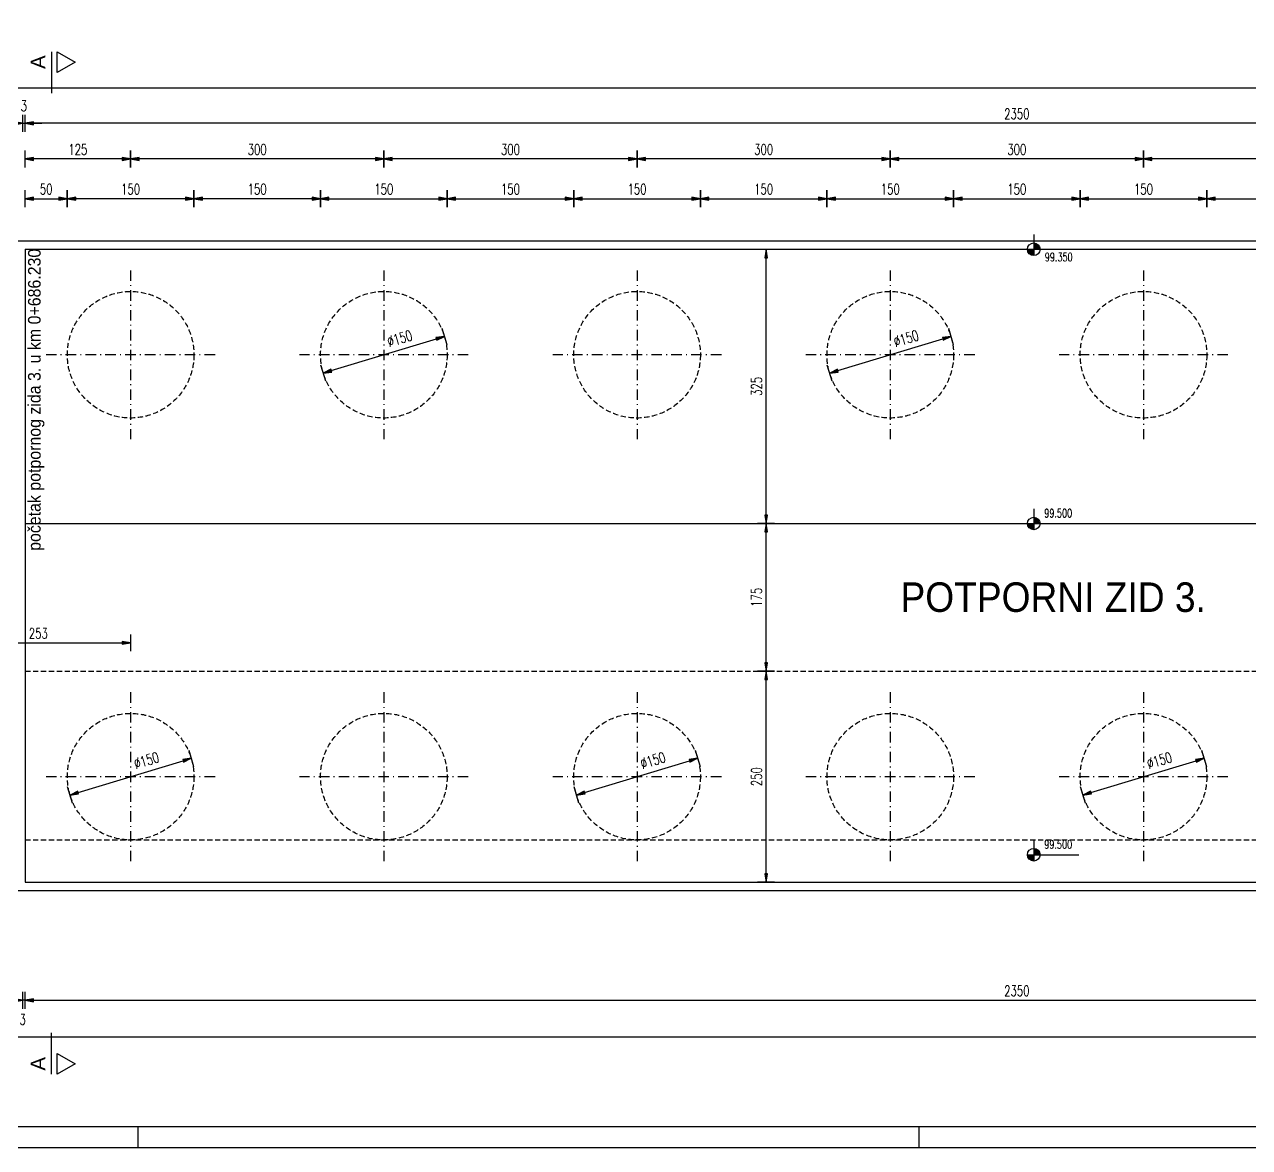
# Model space of a CAD drawing. Extents: x 5880 to 13065, y 60271 to 65757.
# Drawn here: x 9230 to 10682, y 60271 to 61602 of the extents above; entities that cross this region are included whole.
import ezdxf
from ezdxf.enums import TextEntityAlignment as Align

# ---------------------------------------------------------------- set-up
doc = ezdxf.new("R2010")
doc.units = 0
doc.header["$LTSCALE"] = 50
doc.header["$PDMODE"] = 34
doc.header["$PDSIZE"] = 5
for name, pattern in [('CENTER', [0.47, 0.25, -0.1, 0.02, -0.1]), ('HIDDEN', [9.525, 6.35, -3.175]), ('HIDDEN2', [0.1875, 0.125, -0.0625])]:
    doc.linetypes.add(name, pattern=pattern)
doc.layers.get('DEFPOINTS').update_dxf_attribs({"linetype": 'CONTINUOUS'})
for name, color, linetype in [('BETON', 7, 'CONTINUOUS'), ('BETON TANKO', 40, 'CONTINUOUS'), ('FILE', 8, 'CONTINUOUS'), ('KOTE', 4, 'CONTINUOUS'), ('NEVIDLJIVO', 9, 'HIDDEN2'), ('OSI', 2, 'CENTER'), ('POM', 9, 'CONTINUOUS'), ('TANKO', 8, 'CONTINUOUS'), ('TEKST', 7, 'CONTINUOUS')]:
    doc.layers.add(name, color=color, linetype=linetype)
doc.styles.add('KOTE', font='romans.shx', dxfattribs={"width": 0.7})
doc.styles.add('NASLOV', font='ARIAL.TTF')
doc.styles.get("Standard").update_dxf_attribs({"font": 'romans.shx', "width": 0.9})
doc.dimstyles.new('M50', dxfattribs={"dimscale": 100, "dimtxt": 0.125, "dimasz": 0.1, "dimexe": 0.4, "dimexo": 2, "dimgap": 0.05, "dimtad": 1, "dimdec": 1, "dimrnd": 0.01, "dimdsep": 46, "dimtxsty": 'KOTE', "dimblk1": 'S', "dimblk2": 'S', "dimsah": 1, "dimcen": 0.4, "dimdle": 0.4, "dimse1": 1, "dimse2": 1, "dimclrd": 8, "dimclre": 251, "dimclrt": 4, "dimadec": 0, "dimazin": 0, "dimtfac": 1, "dimtdec": 1, "dimtmove": 2, "dimatfit": 3, "dimldrblk": 'S', "dimfxl": 0, "dimtvp": 1, "dimtolj": 1, "dimtzin": 4, "dimarcsym": 0})

# ---------------------------------------------------------------- blocks, each defined once
blk = doc.blocks.new('S')
at = {"layer": 'KOTE', "color": 9}
blk.add_line((0, 1), (0, -1), dxfattribs=at)
blk.add_lwpolyline([(-1, 0.17), (-1, -0.17), (0, 0)], close=True, dxfattribs=at)
at = {"layer": 'KOTE', "color": 9, "linetype": 'ByBlock'}
blk.add_solid([(-1, 0.17), (-1, -0.17), (0, 0)], dxfattribs=at)
blk = doc.blocks.new('*D397')
at = {"layer": 'DEFPOINTS', "color": 0}
for p in [(9281.2, 61395.7), (9231.2, 61335.7), (9281.2, 61210.7)]:
    blk.add_point(p, dxfattribs=at)
at = {"layer": 'TANKO', "color": 8, "lineweight": -2}
blk.add_line((9241.2, 61395.7), (9271.2, 61395.7), dxfattribs=at)
at = {"layer": 'TANKO', "color": 8, "lineweight": -2, "xscale": 10, "yscale": 10, "zscale": 10, "rotation": 180}
blk.add_blockref('S', (9231.2, 61395.7), dxfattribs=at)
at = {"layer": 'TANKO', "color": 8, "lineweight": -2, "xscale": 10, "yscale": 10, "zscale": 10}
blk.add_blockref('S', (9281.2, 61395.7), dxfattribs=at)
at = {"layer": 'TANKO', "color": 4, "insert": (9256.2, 61406.9), "char_height": 12.5, "attachment_point": 5, "style": 'KOTE'}
blk.add_mtext('\\A1;50', dxfattribs=at)
blk = doc.blocks.new('*D398')
at = {"layer": 'DEFPOINTS', "color": 0}
for p in [(9731.2, 61395.7), (9581.2, 61210.7), (9731.2, 61210.7)]:
    blk.add_point(p, dxfattribs=at)
at = {"layer": 'TANKO', "color": 8, "lineweight": -2}
blk.add_line((9591.2, 61395.7), (9721.2, 61395.7), dxfattribs=at)
at = {"layer": 'TANKO', "color": 8, "lineweight": -2, "xscale": 10, "yscale": 10, "zscale": 10, "rotation": 180}
blk.add_blockref('S', (9581.2, 61395.7), dxfattribs=at)
at = {"layer": 'TANKO', "color": 8, "lineweight": -2, "xscale": 10, "yscale": 10, "zscale": 10}
blk.add_blockref('S', (9731.2, 61395.7), dxfattribs=at)
at = {"layer": 'TANKO', "color": 4, "insert": (9656.2, 61406.9), "char_height": 12.5, "attachment_point": 5, "style": 'KOTE'}
blk.add_mtext('\\A1;150', dxfattribs=at)
blk = doc.blocks.new('*D399')
at = {"layer": 'DEFPOINTS', "color": 0}
for p in [(9881.2, 61395.7), (9731.2, 61210.7), (9881.2, 61210.7)]:
    blk.add_point(p, dxfattribs=at)
at = {"layer": 'TANKO', "color": 8, "lineweight": -2}
blk.add_line((9741.2, 61395.7), (9871.2, 61395.7), dxfattribs=at)
at = {"layer": 'TANKO', "color": 8, "lineweight": -2, "xscale": 10, "yscale": 10, "zscale": 10, "rotation": 180}
blk.add_blockref('S', (9731.2, 61395.7), dxfattribs=at)
at = {"layer": 'TANKO', "color": 8, "lineweight": -2, "xscale": 10, "yscale": 10, "zscale": 10}
blk.add_blockref('S', (9881.2, 61395.7), dxfattribs=at)
at = {"layer": 'TANKO', "color": 4, "insert": (9806.2, 61406.9), "char_height": 12.5, "attachment_point": 5, "style": 'KOTE'}
blk.add_mtext('\\A1;150', dxfattribs=at)
blk = doc.blocks.new('*D400')
at = {"layer": 'DEFPOINTS', "color": 0}
for p in [(10031.2, 61395.7), (9881.2, 61210.7), (10031.2, 61210.7)]:
    blk.add_point(p, dxfattribs=at)
at = {"layer": 'TANKO', "color": 8, "lineweight": -2}
blk.add_line((9891.2, 61395.7), (10021.2, 61395.7), dxfattribs=at)
at = {"layer": 'TANKO', "color": 8, "lineweight": -2, "xscale": 10, "yscale": 10, "zscale": 10, "rotation": 180}
blk.add_blockref('S', (9881.2, 61395.7), dxfattribs=at)
at = {"layer": 'TANKO', "color": 8, "lineweight": -2, "xscale": 10, "yscale": 10, "zscale": 10}
blk.add_blockref('S', (10031.2, 61395.7), dxfattribs=at)
at = {"layer": 'TANKO', "color": 4, "insert": (9956.2, 61406.9), "char_height": 12.5, "attachment_point": 5, "style": 'KOTE'}
blk.add_mtext('\\A1;150', dxfattribs=at)
blk = doc.blocks.new('*D401')
at = {"layer": 'DEFPOINTS', "color": 0}
for p in [(10181.2, 61395.7), (10031.2, 61210.7), (10181.2, 61210.7)]:
    blk.add_point(p, dxfattribs=at)
at = {"layer": 'TANKO', "color": 8, "lineweight": -2}
blk.add_line((10041.2, 61395.7), (10171.2, 61395.7), dxfattribs=at)
at = {"layer": 'TANKO', "color": 8, "lineweight": -2, "xscale": 10, "yscale": 10, "zscale": 10, "rotation": 180}
blk.add_blockref('S', (10031.2, 61395.7), dxfattribs=at)
at = {"layer": 'TANKO', "color": 8, "lineweight": -2, "xscale": 10, "yscale": 10, "zscale": 10}
blk.add_blockref('S', (10181.2, 61395.7), dxfattribs=at)
at = {"layer": 'TANKO', "color": 4, "insert": (10106.2, 61406.9), "char_height": 12.5, "attachment_point": 5, "style": 'KOTE'}
blk.add_mtext('\\A1;150', dxfattribs=at)
blk = doc.blocks.new('*D402')
at = {"layer": 'DEFPOINTS', "color": 0}
for p in [(10331.2, 61395.7), (10181.2, 61210.7), (10331.2, 61210.7)]:
    blk.add_point(p, dxfattribs=at)
at = {"layer": 'TANKO', "color": 8, "lineweight": -2}
blk.add_line((10191.2, 61395.7), (10321.2, 61395.7), dxfattribs=at)
at = {"layer": 'TANKO', "color": 8, "lineweight": -2, "xscale": 10, "yscale": 10, "zscale": 10, "rotation": 180}
blk.add_blockref('S', (10181.2, 61395.7), dxfattribs=at)
at = {"layer": 'TANKO', "color": 8, "lineweight": -2, "xscale": 10, "yscale": 10, "zscale": 10}
blk.add_blockref('S', (10331.2, 61395.7), dxfattribs=at)
at = {"layer": 'TANKO', "color": 4, "insert": (10256.2, 61406.9), "char_height": 12.5, "attachment_point": 5, "style": 'KOTE'}
blk.add_mtext('\\A1;150', dxfattribs=at)
blk = doc.blocks.new('*D403')
at = {"layer": 'DEFPOINTS', "color": 0}
for p in [(10481.2, 61395.7), (10331.2, 61210.7), (10481.2, 61210.7)]:
    blk.add_point(p, dxfattribs=at)
at = {"layer": 'TANKO', "color": 8, "lineweight": -2}
blk.add_line((10341.2, 61395.7), (10471.2, 61395.7), dxfattribs=at)
at = {"layer": 'TANKO', "color": 8, "lineweight": -2, "xscale": 10, "yscale": 10, "zscale": 10, "rotation": 180}
blk.add_blockref('S', (10331.2, 61395.7), dxfattribs=at)
at = {"layer": 'TANKO', "color": 8, "lineweight": -2, "xscale": 10, "yscale": 10, "zscale": 10}
blk.add_blockref('S', (10481.2, 61395.7), dxfattribs=at)
at = {"layer": 'TANKO', "color": 4, "insert": (10406.2, 61406.9), "char_height": 12.5, "attachment_point": 5, "style": 'KOTE'}
blk.add_mtext('\\A1;150', dxfattribs=at)
blk = doc.blocks.new('*D404')
at = {"layer": 'DEFPOINTS', "color": 0}
for p in [(10631.2, 61395.7), (10481.2, 61210.7), (10631.2, 61210.7)]:
    blk.add_point(p, dxfattribs=at)
at = {"layer": 'TANKO', "color": 8, "lineweight": -2}
blk.add_line((10491.2, 61395.7), (10621.2, 61395.7), dxfattribs=at)
at = {"layer": 'TANKO', "color": 8, "lineweight": -2, "xscale": 10, "yscale": 10, "zscale": 10, "rotation": 180}
blk.add_blockref('S', (10481.2, 61395.7), dxfattribs=at)
at = {"layer": 'TANKO', "color": 8, "lineweight": -2, "xscale": 10, "yscale": 10, "zscale": 10}
blk.add_blockref('S', (10631.2, 61395.7), dxfattribs=at)
at = {"layer": 'TANKO', "color": 4, "insert": (10556.2, 61406.9), "char_height": 12.5, "attachment_point": 5, "style": 'KOTE'}
blk.add_mtext('\\A1;150', dxfattribs=at)
blk = doc.blocks.new('*D405')
at = {"layer": 'DEFPOINTS', "color": 0}
for p in [(10781.2, 61395.7), (10631.2, 61210.7), (10781.2, 61210.7)]:
    blk.add_point(p, dxfattribs=at)
at = {"layer": 'TANKO', "color": 8, "lineweight": -2}
blk.add_line((10641.2, 61395.7), (10771.2, 61395.7), dxfattribs=at)
at = {"layer": 'TANKO', "color": 8, "lineweight": -2, "xscale": 10, "yscale": 10, "zscale": 10, "rotation": 180}
blk.add_blockref('S', (10631.2, 61395.7), dxfattribs=at)
at = {"layer": 'TANKO', "color": 8, "lineweight": -2, "xscale": 10, "yscale": 10, "zscale": 10}
blk.add_blockref('S', (10781.2, 61395.7), dxfattribs=at)
at = {"layer": 'TANKO', "color": 4, "insert": (10706.2, 61406.9), "char_height": 12.5, "attachment_point": 5, "style": 'KOTE'}
blk.add_mtext('\\A1;150', dxfattribs=at)
blk = doc.blocks.new('*D415')
at = {"layer": 'DEFPOINTS', "color": 0}
for p in [(10556.2, 61442.8), (10556.2, 61310.7), (10856.2, 61310.7)]:
    blk.add_point(p, dxfattribs=at)
at = {"layer": 'TANKO', "color": 8, "lineweight": -2}
blk.add_line((10846.2, 61442.8), (10566.2, 61442.8), dxfattribs=at)
at = {"layer": 'TANKO', "color": 8, "lineweight": -2, "xscale": 10, "yscale": 10, "zscale": 10, "rotation": 180}
blk.add_blockref('S', (10556.2, 61442.8), dxfattribs=at)
at = {"layer": 'TANKO', "color": 8, "lineweight": -2, "xscale": 10, "yscale": 10, "zscale": 10}
blk.add_blockref('S', (10856.2, 61442.8), dxfattribs=at)
at = {"layer": 'TANKO', "color": 4, "insert": (10706.2, 61454), "char_height": 12.5, "attachment_point": 5, "style": 'KOTE'}
blk.add_mtext('\\A1;300', dxfattribs=at)
blk = doc.blocks.new('*D416')
at = {"layer": 'DEFPOINTS', "color": 0}
for p in [(10256.2, 61442.8), (10256.2, 61310.7), (10556.2, 61310.7)]:
    blk.add_point(p, dxfattribs=at)
at = {"layer": 'TANKO', "color": 8, "lineweight": -2}
blk.add_line((10546.2, 61442.8), (10266.2, 61442.8), dxfattribs=at)
at = {"layer": 'TANKO', "color": 8, "lineweight": -2, "xscale": 10, "yscale": 10, "zscale": 10, "rotation": 180}
blk.add_blockref('S', (10256.2, 61442.8), dxfattribs=at)
at = {"layer": 'TANKO', "color": 8, "lineweight": -2, "xscale": 10, "yscale": 10, "zscale": 10}
blk.add_blockref('S', (10556.2, 61442.8), dxfattribs=at)
at = {"layer": 'TANKO', "color": 4, "insert": (10406.2, 61454), "char_height": 12.5, "attachment_point": 5, "style": 'KOTE'}
blk.add_mtext('\\A1;300', dxfattribs=at)
blk = doc.blocks.new('*D417')
at = {"layer": 'DEFPOINTS', "color": 0}
for p in [(9956.2, 61442.8), (9956.2, 61310.7), (10256.2, 61310.7)]:
    blk.add_point(p, dxfattribs=at)
at = {"layer": 'TANKO', "color": 8, "lineweight": -2}
blk.add_line((10246.2, 61442.8), (9966.2, 61442.8), dxfattribs=at)
at = {"layer": 'TANKO', "color": 8, "lineweight": -2, "xscale": 10, "yscale": 10, "zscale": 10, "rotation": 180}
blk.add_blockref('S', (9956.2, 61442.8), dxfattribs=at)
at = {"layer": 'TANKO', "color": 8, "lineweight": -2, "xscale": 10, "yscale": 10, "zscale": 10}
blk.add_blockref('S', (10256.2, 61442.8), dxfattribs=at)
at = {"layer": 'TANKO', "color": 4, "insert": (10106.2, 61454), "char_height": 12.5, "attachment_point": 5, "style": 'KOTE'}
blk.add_mtext('\\A1;300', dxfattribs=at)
blk = doc.blocks.new('*D418')
at = {"layer": 'DEFPOINTS', "color": 0}
for p in [(9656.2, 61442.8), (9656.2, 61310.7), (9956.2, 61310.7)]:
    blk.add_point(p, dxfattribs=at)
at = {"layer": 'TANKO', "color": 8, "lineweight": -2}
blk.add_line((9946.2, 61442.8), (9666.2, 61442.8), dxfattribs=at)
at = {"layer": 'TANKO', "color": 8, "lineweight": -2, "xscale": 10, "yscale": 10, "zscale": 10, "rotation": 180}
blk.add_blockref('S', (9656.2, 61442.8), dxfattribs=at)
at = {"layer": 'TANKO', "color": 8, "lineweight": -2, "xscale": 10, "yscale": 10, "zscale": 10}
blk.add_blockref('S', (9956.2, 61442.8), dxfattribs=at)
at = {"layer": 'TANKO', "color": 4, "insert": (9806.2, 61454), "char_height": 12.5, "attachment_point": 5, "style": 'KOTE'}
blk.add_mtext('\\A1;300', dxfattribs=at)
blk = doc.blocks.new('*D419')
at = {"layer": 'DEFPOINTS', "color": 0}
for p in [(9231.2, 61442.8), (9231.2, 61335.7), (9356.2, 61310.7)]:
    blk.add_point(p, dxfattribs=at)
at = {"layer": 'TANKO', "color": 8, "lineweight": -2}
blk.add_line((9346.2, 61442.8), (9241.2, 61442.8), dxfattribs=at)
at = {"layer": 'TANKO', "color": 8, "lineweight": -2, "xscale": 10, "yscale": 10, "zscale": 10, "rotation": 180}
blk.add_blockref('S', (9231.2, 61442.8), dxfattribs=at)
at = {"layer": 'TANKO', "color": 8, "lineweight": -2, "xscale": 10, "yscale": 10, "zscale": 10}
blk.add_blockref('S', (9356.2, 61442.8), dxfattribs=at)
at = {"layer": 'TANKO', "color": 4, "insert": (9293.7, 61454), "char_height": 12.5, "attachment_point": 5, "style": 'KOTE'}
blk.add_mtext('\\A1;125', dxfattribs=at)
blk = doc.blocks.new('*D429')
at = {"layer": 'DEFPOINTS', "color": 0}
for p in [(9231.2, 61485), (9231.2, 61485), (11581.2, 61345.7)]:
    blk.add_point(p, dxfattribs=at)
at = {"layer": 'TANKO', "color": 8, "lineweight": -2}
blk.add_line((11571.2, 61485), (9241.2, 61485), dxfattribs=at)
at = {"layer": 'TANKO', "color": 8, "lineweight": -2, "xscale": 10, "yscale": 10, "zscale": 10, "rotation": 180}
blk.add_blockref('S', (9231.2, 61485), dxfattribs=at)
at = {"layer": 'TANKO', "color": 8, "lineweight": -2, "xscale": 10, "yscale": 10, "zscale": 10}
blk.add_blockref('S', (11581.2, 61485), dxfattribs=at)
at = {"layer": 'TANKO', "color": 4, "insert": (10406.2, 61496.2), "char_height": 12.5, "attachment_point": 5, "style": 'KOTE'}
blk.add_mtext('\\A1;2350', dxfattribs=at)
blk = doc.blocks.new('*D433')
at = {"layer": 'DEFPOINTS', "color": 0}
for p in [(11581.2, 61527.1), (6325.2, 61335.7), (11581.2, 61345.7)]:
    blk.add_point(p, dxfattribs=at)
at = {"layer": 'TANKO', "color": 8, "lineweight": -2}
blk.add_line((6335.2, 61527.1), (11571.2, 61527.1), dxfattribs=at)
at = {"layer": 'TANKO', "color": 8, "lineweight": -2, "xscale": 10, "yscale": 10, "zscale": 10, "rotation": 180}
blk.add_blockref('S', (6325.2, 61527.1), dxfattribs=at)
at = {"layer": 'TANKO', "color": 8, "lineweight": -2, "xscale": 10, "yscale": 10, "zscale": 10}
blk.add_blockref('S', (11581.2, 61527.1), dxfattribs=at)
at = {"layer": 'TANKO', "color": 4, "insert": (8953.2, 61538.4), "char_height": 12.5, "attachment_point": 5, "style": 'KOTE'}
blk.add_mtext('\\A1;{\\fRomanS|b0|i0|c238|p2;Luk=}5256', dxfattribs=at)
blk = doc.blocks.new('*D455')
at = {"layer": 'BETON TANKO', "color": 8, "lineweight": -2}
blk.add_line((11571.2, 60402.1), (6335.2, 60402.1), dxfattribs=at)
at = {"layer": 'DEFPOINTS', "color": 0}
for p in [(6325.2, 60585.7), (11581.2, 60575.7), (6325.2, 60402.1)]:
    blk.add_point(p, dxfattribs=at)
at = {"layer": 'BETON TANKO', "color": 8, "lineweight": -2, "xscale": 10, "yscale": 10, "zscale": 10, "rotation": 180}
blk.add_blockref('S', (6325.2, 60402.1), dxfattribs=at)
at = {"layer": 'BETON TANKO', "color": 8, "lineweight": -2, "xscale": 10, "yscale": 10, "zscale": 10}
blk.add_blockref('S', (11581.2, 60402.1), dxfattribs=at)
at = {"layer": 'BETON TANKO', "color": 4, "insert": (8953.2, 60413.4), "char_height": 12.5, "attachment_point": 5, "style": 'KOTE'}
blk.add_mtext('\\A1;L{\\fRomanS|b0|i0|c238|p2;uk=}5256', dxfattribs=at)
blk = doc.blocks.new('*D456')
at = {"layer": 'DEFPOINTS', "color": 0}
for p in [(9228.2, 60585.7), (9231.2, 60585.7), (9228.2, 60445.8)]:
    blk.add_point(p, dxfattribs=at)
at = {"layer": 'TANKO', "color": 8, "lineweight": -2}
for p, q in [((9218.2, 60445.8), (9208.2, 60445.8)), ((9231.2, 60445.8), (9228.2, 60445.8)), ((9241.2, 60445.8), (9251.2, 60445.8))]:
    blk.add_line(p, q, dxfattribs=at)
at = {"layer": 'TANKO', "color": 8, "lineweight": -2, "xscale": 10, "yscale": 10, "zscale": 10}
blk.add_blockref('S', (9228.2, 60445.8), dxfattribs=at)
at = {"layer": 'TANKO', "color": 8, "lineweight": -2, "xscale": 10, "yscale": 10, "zscale": 10, "rotation": 180}
blk.add_blockref('S', (9231.2, 60445.8), dxfattribs=at)
at = {"layer": 'TANKO', "color": 4, "insert": (9228.4, 60423), "char_height": 12.5, "attachment_point": 5, "style": 'KOTE'}
blk.add_mtext('\\A1;3', dxfattribs=at)
blk = doc.blocks.new('A$C113171CC')
at = {"layer": 'POM'}
for p, q in [((-161.3, 56.6), (-161.3, 31.6)), ((-168.8, 39.1), (-107.9, 39.1))]:
    blk.add_line(p, q, dxfattribs=at)
at = {"layer": 'POM', "const_width": 7.5}
for points in [[(-157.6, 39.1, 0.414214), (-161.3, 42.8, 1)], [(-165.1, 39.1, 0.414214), (-161.3, 35.3, 0.414214)]]:
    blk.add_lwpolyline(points, format="xyb", dxfattribs=at)
at = {"layer": 'POM'}
blk.add_circle((-161.3, 39.1), 7.5, dxfattribs=at)
blk = doc.blocks.new('*D502')
at = {"layer": 'BETON TANKO', "color": 8, "lineweight": -2}
blk.add_line((9241.2, 60445.8), (11571.2, 60445.8), dxfattribs=at)
at = {"layer": 'DEFPOINTS', "color": 0}
for p in [(9231.2, 60585.7), (11581.2, 60575.7), (11581.2, 60445.8)]:
    blk.add_point(p, dxfattribs=at)
at = {"layer": 'BETON TANKO', "color": 8, "lineweight": -2, "xscale": 10, "yscale": 10, "zscale": 10, "rotation": 180}
blk.add_blockref('S', (9231.2, 60445.8), dxfattribs=at)
at = {"layer": 'BETON TANKO', "color": 8, "lineweight": -2, "xscale": 10, "yscale": 10, "zscale": 10}
blk.add_blockref('S', (11581.2, 60445.8), dxfattribs=at)
at = {"layer": 'BETON TANKO', "color": 4, "insert": (10406.2, 60457), "char_height": 12.5, "attachment_point": 5, "style": 'KOTE'}
blk.add_mtext('\\A1;2350', dxfattribs=at)
blk = doc.blocks.new('*D505')
at = {"layer": 'DEFPOINTS', "color": 0}
for p in [(10628, 60732.5), (10484.5, 60689)]:
    blk.add_point(p, dxfattribs=at)
at = {"layer": 'TANKO', "color": 8, "lineweight": -2}
blk.add_line((10494, 60691.9), (10618.5, 60729.6), dxfattribs=at)
at = {"layer": 'TANKO', "color": 8, "lineweight": -2, "xscale": 10, "yscale": 10, "zscale": 10}
for p, rotation in [((10628, 60732.5), 16.85239667455741), ((10484.5, 60689), 196.8523966745574)]:
    blk.add_blockref('S', p, dxfattribs=dict(at, rotation=rotation))
at = {"layer": 'TANKO', "color": 4, "insert": (10575, 60730), "char_height": 12.5, "attachment_point": 5, "rotation": 16.8524, "style": 'KOTE'}
blk.add_mtext('\\A1;∅150', dxfattribs=at)
blk = doc.blocks.new('*D506')
at = {"layer": 'DEFPOINTS', "color": 0}
for p in [(10328, 61232.5), (10184.5, 61189)]:
    blk.add_point(p, dxfattribs=at)
at = {"layer": 'TANKO', "color": 8, "lineweight": -2}
blk.add_line((10194, 61191.9), (10318.5, 61229.6), dxfattribs=at)
at = {"layer": 'TANKO', "color": 8, "lineweight": -2, "xscale": 10, "yscale": 10, "zscale": 10}
for p, rotation in [((10328, 61232.5), 16.85239667455334), ((10184.5, 61189), 196.8523966745533)]:
    blk.add_blockref('S', p, dxfattribs=dict(at, rotation=rotation))
at = {"layer": 'TANKO', "color": 4, "insert": (10275, 61230), "char_height": 12.5, "attachment_point": 5, "rotation": 16.8524, "style": 'KOTE'}
blk.add_mtext('\\A1;∅150', dxfattribs=at)
blk = doc.blocks.new('*D507')
at = {"layer": 'DEFPOINTS', "color": 0}
for p in [(10028, 60732.5), (9884.5, 60689)]:
    blk.add_point(p, dxfattribs=at)
at = {"layer": 'TANKO', "color": 8, "lineweight": -2}
blk.add_line((9894, 60691.9), (10018.5, 60729.6), dxfattribs=at)
at = {"layer": 'TANKO', "color": 8, "lineweight": -2, "xscale": 10, "yscale": 10, "zscale": 10}
for p, rotation in [((10028, 60732.5), 16.85239667455497), ((9884.5, 60689), 196.852396674555)]:
    blk.add_blockref('S', p, dxfattribs=dict(at, rotation=rotation))
at = {"layer": 'TANKO', "color": 4, "insert": (9975, 60730), "char_height": 12.5, "attachment_point": 5, "rotation": 16.8524, "style": 'KOTE'}
blk.add_mtext('\\A1;∅150', dxfattribs=at)
blk = doc.blocks.new('*D508')
at = {"layer": 'DEFPOINTS', "color": 0}
for p in [(9728, 61232.5), (9584.5, 61189)]:
    blk.add_point(p, dxfattribs=at)
at = {"layer": 'TANKO', "color": 8, "lineweight": -2}
blk.add_line((9594, 61191.9), (9718.5, 61229.6), dxfattribs=at)
at = {"layer": 'TANKO', "color": 8, "lineweight": -2, "xscale": 10, "yscale": 10, "zscale": 10}
for p, rotation in [((9728, 61232.5), 16.85239667455659), ((9584.5, 61189), 196.8523966745566)]:
    blk.add_blockref('S', p, dxfattribs=dict(at, rotation=rotation))
at = {"layer": 'TANKO', "color": 4, "insert": (9675, 61230), "char_height": 12.5, "attachment_point": 5, "rotation": 16.8524, "style": 'KOTE'}
blk.add_mtext('\\A1;∅150', dxfattribs=at)
blk = doc.blocks.new('*D509')
at = {"layer": 'DEFPOINTS', "color": 0}
for p in [(9428, 60732.5), (9284.5, 60689)]:
    blk.add_point(p, dxfattribs=at)
at = {"layer": 'TANKO', "color": 8, "lineweight": -2}
blk.add_line((9294, 60691.9), (9418.5, 60729.6), dxfattribs=at)
at = {"layer": 'TANKO', "color": 8, "lineweight": -2, "xscale": 10, "yscale": 10, "zscale": 10}
for p, rotation in [((9428, 60732.5), 16.85239667455497), ((9284.5, 60689), 196.852396674555)]:
    blk.add_blockref('S', p, dxfattribs=dict(at, rotation=rotation))
at = {"layer": 'TANKO', "color": 4, "insert": (9375, 60730), "char_height": 12.5, "attachment_point": 5, "rotation": 16.8524, "style": 'KOTE'}
blk.add_mtext('\\A1;∅150', dxfattribs=at)
blk = doc.blocks.new('*D510')
at = {"layer": 'DEFPOINTS', "color": 0}
for p in [(9356.2, 61442.8), (9356.2, 61310.7), (9656.2, 61310.7)]:
    blk.add_point(p, dxfattribs=at)
at = {"layer": 'TANKO', "color": 8, "lineweight": -2}
blk.add_line((9646.2, 61442.8), (9366.2, 61442.8), dxfattribs=at)
at = {"layer": 'TANKO', "color": 8, "lineweight": -2, "xscale": 10, "yscale": 10, "zscale": 10, "rotation": 180}
blk.add_blockref('S', (9356.2, 61442.8), dxfattribs=at)
at = {"layer": 'TANKO', "color": 8, "lineweight": -2, "xscale": 10, "yscale": 10, "zscale": 10}
blk.add_blockref('S', (9656.2, 61442.8), dxfattribs=at)
at = {"layer": 'TANKO', "color": 4, "insert": (9506.2, 61454), "char_height": 12.5, "attachment_point": 5, "style": 'KOTE'}
blk.add_mtext('\\A1;300', dxfattribs=at)
blk = doc.blocks.new('*D511')
at = {"layer": 'DEFPOINTS', "color": 0}
for p in [(9431.2, 61395.7), (9431.2, 61210.7), (9581.2, 61210.7)]:
    blk.add_point(p, dxfattribs=at)
at = {"layer": 'TANKO', "color": 8, "lineweight": -2}
blk.add_line((9571.2, 61395.7), (9441.2, 61395.7), dxfattribs=at)
at = {"layer": 'TANKO', "color": 8, "lineweight": -2, "xscale": 10, "yscale": 10, "zscale": 10, "rotation": 180}
blk.add_blockref('S', (9431.2, 61395.7), dxfattribs=at)
at = {"layer": 'TANKO', "color": 8, "lineweight": -2, "xscale": 10, "yscale": 10, "zscale": 10}
blk.add_blockref('S', (9581.2, 61395.7), dxfattribs=at)
at = {"layer": 'TANKO', "color": 4, "insert": (9506.2, 61406.9), "char_height": 12.5, "attachment_point": 5, "style": 'KOTE'}
blk.add_mtext('\\A1;150', dxfattribs=at)
blk = doc.blocks.new('*D512')
at = {"layer": 'DEFPOINTS', "color": 0}
for p in [(9281.2, 61395.7), (9281.2, 61210.7), (9431.2, 61210.7)]:
    blk.add_point(p, dxfattribs=at)
at = {"layer": 'TANKO', "color": 8, "lineweight": -2}
blk.add_line((9421.2, 61395.7), (9291.2, 61395.7), dxfattribs=at)
at = {"layer": 'TANKO', "color": 8, "lineweight": -2, "xscale": 10, "yscale": 10, "zscale": 10, "rotation": 180}
blk.add_blockref('S', (9281.2, 61395.7), dxfattribs=at)
at = {"layer": 'TANKO', "color": 8, "lineweight": -2, "xscale": 10, "yscale": 10, "zscale": 10}
blk.add_blockref('S', (9431.2, 61395.7), dxfattribs=at)
at = {"layer": 'TANKO', "color": 4, "insert": (9356.2, 61406.9), "char_height": 12.5, "attachment_point": 5, "style": 'KOTE'}
blk.add_mtext('\\A1;150', dxfattribs=at)
blk = doc.blocks.new('*D513')
at = {"layer": 'DEFPOINTS', "color": 0}
for p in [(9231.2, 61485), (9228.2, 61335.7), (9231.2, 61335.7)]:
    blk.add_point(p, dxfattribs=at)
at = {"layer": 'TANKO', "color": 8, "lineweight": -2}
for p, q in [((9218.2, 61485), (9208.2, 61485)), ((9228.2, 61485), (9231.2, 61485)), ((9241.2, 61485), (9251.2, 61485))]:
    blk.add_line(p, q, dxfattribs=at)
at = {"layer": 'TANKO', "color": 8, "lineweight": -2, "xscale": 10, "yscale": 10, "zscale": 10}
blk.add_blockref('S', (9228.2, 61485), dxfattribs=at)
at = {"layer": 'TANKO', "color": 8, "lineweight": -2, "xscale": 10, "yscale": 10, "zscale": 10, "rotation": 180}
blk.add_blockref('S', (9231.2, 61485), dxfattribs=at)
at = {"layer": 'TANKO', "color": 4, "insert": (9229.7, 61505.8), "char_height": 12.5, "attachment_point": 5, "style": 'KOTE'}
blk.add_mtext('\\A1;3', dxfattribs=at)
blk = doc.blocks.new('*D521')
at = {"layer": 'DEFPOINTS', "color": 0}
for p in [(9356.2, 60869.4), (9103.2, 60810.7), (9356.2, 60810.7)]:
    blk.add_point(p, dxfattribs=at)
at = {"layer": 'TANKO', "color": 8, "lineweight": -2}
blk.add_line((9113.2, 60869.4), (9346.2, 60869.4), dxfattribs=at)
at = {"layer": 'TANKO', "color": 8, "lineweight": -2, "xscale": 10, "yscale": 10, "zscale": 10, "rotation": 180}
blk.add_blockref('S', (9103.2, 60869.4), dxfattribs=at)
at = {"layer": 'TANKO', "color": 8, "lineweight": -2, "xscale": 10, "yscale": 10, "zscale": 10}
blk.add_blockref('S', (9356.2, 60869.4), dxfattribs=at)
at = {"layer": 'TANKO', "color": 4, "insert": (9246.8, 60880.6), "char_height": 12.5, "attachment_point": 5, "style": 'KOTE'}
blk.add_mtext('\\A1;253', dxfattribs=at)
blk = doc.blocks.new('*D540')
at = {"layer": 'DEFPOINTS', "color": 0}
for p in [(10109.1, 60835.7), (10109.1, 60835.7), (10109.1, 60585.7)]:
    blk.add_point(p, dxfattribs=at)
at = {"layer": 'TANKO', "color": 8, "lineweight": -2}
blk.add_line((10109.1, 60595.7), (10109.1, 60825.7), dxfattribs=at)
at = {"layer": 'TANKO', "color": 8, "lineweight": -2, "xscale": 10, "yscale": 10, "zscale": 10}
for p, rotation in [((10109.1, 60835.7), 90), ((10109.1, 60585.7), 270)]:
    blk.add_blockref('S', p, dxfattribs=dict(at, rotation=rotation))
at = {"layer": 'TANKO', "color": 4, "insert": (10097.8, 60710.7), "char_height": 12.5, "attachment_point": 5, "rotation": 90, "style": 'KOTE'}
blk.add_mtext('\\A1;250', dxfattribs=at)
blk = doc.blocks.new('*D541')
at = {"layer": 'DEFPOINTS', "color": 0}
for p in [(10109.1, 61010.7), (10109.1, 61010.7), (10109.1, 60835.7)]:
    blk.add_point(p, dxfattribs=at)
at = {"layer": 'TANKO', "color": 8, "lineweight": -2}
blk.add_line((10109.1, 60845.7), (10109.1, 61000.7), dxfattribs=at)
at = {"layer": 'TANKO', "color": 8, "lineweight": -2, "xscale": 10, "yscale": 10, "zscale": 10}
for p, rotation in [((10109.1, 61010.7), 90), ((10109.1, 60835.7), 270)]:
    blk.add_blockref('S', p, dxfattribs=dict(at, rotation=rotation))
at = {"layer": 'TANKO', "color": 4, "insert": (10097.8, 60923.2), "char_height": 12.5, "attachment_point": 5, "rotation": 90, "style": 'KOTE'}
blk.add_mtext('\\A1;175', dxfattribs=at)
blk = doc.blocks.new('*D542')
at = {"layer": 'DEFPOINTS', "color": 0}
for p in [(10109.1, 61335.7), (10109.1, 61335.7), (10109.1, 61010.7)]:
    blk.add_point(p, dxfattribs=at)
at = {"layer": 'TANKO', "color": 8, "lineweight": -2}
blk.add_line((10109.1, 61020.7), (10109.1, 61325.7), dxfattribs=at)
at = {"layer": 'TANKO', "color": 8, "lineweight": -2, "xscale": 10, "yscale": 10, "zscale": 10}
for p, rotation in [((10109.1, 61335.7), 90), ((10109.1, 61010.7), 270)]:
    blk.add_blockref('S', p, dxfattribs=dict(at, rotation=rotation))
at = {"layer": 'TANKO', "color": 4, "insert": (10097.8, 61173.2), "char_height": 12.5, "attachment_point": 5, "rotation": 90, "style": 'KOTE'}
blk.add_mtext('\\A1;325', dxfattribs=at)

msp = doc.modelspace()

# ---------------------------------------------------------------- linework, layer by layer
at = {"layer": 'BETON'}
for p, q in [((9231.25, 61335.74), (9231.25, 60585.74)), ((9231.25, 61335.74), (11581.25, 61335.74)), ((9231.25, 61010.74), (11581.25, 61010.74)), ((9231.25, 60585.74), (11581.25, 60585.74))]:
    msp.add_line(p, q, dxfattribs=at)
for points in [[(5879.9, 60271.28), (13065.28, 60271.28), (13065.28, 62983.09), (5879.9, 62983.09)], [(6004.9, 60296.28), (13040.28, 60296.28), (13040.28, 62958.09), (6004.9, 62958.09)]]:
    msp.add_lwpolyline(points, close=True, dxfattribs=at)
at = {"layer": 'BETON TANKO'}
for p, q in [((6315.24, 61345.74), (11581.25, 61345.74)), ((6315.24, 60575.74), (11581.25, 60575.74))]:
    msp.add_line(p, q, dxfattribs=at)
at = {"layer": 'FILE'}
for p, q in [((9365.28, 60271.28), (9365.28, 60296.28)), ((10290.28, 60271.28), (10290.28, 60296.28))]:
    msp.add_line(p, q, dxfattribs=at)
at = {"layer": 'NEVIDLJIVO'}
for p, q in [((9231.25, 60835.74), (11581.25, 60835.74)), ((9231.25, 60635.74), (11581.25, 60635.74))]:
    msp.add_line(p, q, dxfattribs=at)
for centre in [(9356.25, 61210.74), (9656.25, 61210.74), (9956.25, 61210.74), (10256.25, 61210.74), (10556.25, 61210.74), (9356.25, 60710.74), (9656.25, 60710.74), (9956.25, 60710.74), (10256.25, 60710.74), (10556.25, 60710.74)]:
    msp.add_circle(centre, 75, dxfattribs=at)
at = {"layer": 'OSI'}
for p, q in [((9356.25, 61310.74), (9356.25, 61110.74)), ((9656.25, 61310.74), (9656.25, 61110.74)), ((9956.25, 61310.74), (9956.25, 61110.74)), ((10256.25, 61310.74), (10256.25, 61110.74)), ((10556.25, 61310.74), (10556.25, 61110.74)), ((9456.25, 61210.74), (9256.25, 61210.74)), ((9756.25, 61210.74), (9556.25, 61210.74)), ((10056.25, 61210.74), (9856.25, 61210.74)), ((10356.25, 61210.74), (10156.25, 61210.74)), ((10656.25, 61210.74), (10456.25, 61210.74)), ((9356.25, 60810.74), (9356.25, 60610.74)), ((9656.25, 60810.74), (9656.25, 60610.74)), ((9956.25, 60810.74), (9956.25, 60610.74)), ((10256.25, 60810.74), (10256.25, 60610.74)), ((10556.25, 60810.74), (10556.25, 60610.74)), ((9456.25, 60710.74), (9256.25, 60710.74)), ((9756.25, 60710.74), (9556.25, 60710.74)), ((10056.25, 60710.74), (9856.25, 60710.74)), ((10356.25, 60710.74), (10156.25, 60710.74)), ((10656.25, 60710.74), (10456.25, 60710.74))]:
    msp.add_line(p, q, dxfattribs=at)
at = {"layer": 'TEKST', "linetype": 'HIDDEN'}
for p, q in [((9262.35, 61569.74), (9262.35, 61520.74)), ((9262.35, 60358.21), (9262.35, 60407.21))]:
    msp.add_line(p, q, dxfattribs=at)
at = {"layer": 'TEKST'}
for points in [[(9269.35, 61545.24), (9269.35, 61569.74), (9290.57, 61557.49)], [(9269.35, 60358.21), (9269.35, 60382.71), (9290.57, 60370.46)]]:
    msp.add_lwpolyline(points, close=True, dxfattribs=at)

# ---------------------------------------------------------------- block references
at = {"layer": 'POM'}
for p in [(10587.55, 61296.66), (10587.55, 60971.66), (10587.55, 60579.09)]:
    msp.add_blockref('A$C113171CC', p, dxfattribs=at)

# ---------------------------------------------------------------- texts
at = {"layer": 'POM', "style": 'KOTE', "width": 0.7}
for tag, p in [('99.350', (10439.29, 61321.51)), ('99.500', (10438.65, 61018)), ('99.500', (10438.65, 60625.42))]:
    msp.add_attdef(tag, p, '', height=10, dxfattribs=at)
at = {"layer": 'TEKST', "style": 'NASLOV'}
for p in [(9246.6, 61557.49), (9246.6, 60370.46)]:
    msp.add_text('A', height=17.5, rotation=90, dxfattribs=at).set_placement(p, align=Align.MIDDLE)
at = {"layer": 'TEKST', "insert": (9244.4, 61157.35), "char_height": 15, "attachment_point": 5, "rotation": 90}
msp.add_mtext('{\\fArial|b0|i0|c238|p34;početak potpornog zida 3. u km 0+686.230}', dxfattribs=at)
at = {"layer": 'TEKST', "insert": (10449.21, 60923.24), "char_height": 35, "attachment_point": 5}
msp.add_mtext('{\\fArial|b0|i0|c238|p34;POTPORNI ZID 3.}', dxfattribs=at)

# ---------------------------------------------------------------- dimensions: what is measured, and where the dimension line sits
at = {"layer": 'BETON TANKO'}
dim = msp.add_linear_dim(base=(6325.24, 60402.09), p1=(11581.25, 60575.74), p2=(6325.24, 60585.74), text='L{\\fRomanS|b0|i0|c238|p2;uk=}<>', dimstyle='M50', dxfattribs=at)
dim.commit()
dim.dimension.update_dxf_attribs({"geometry": '*D455', "text_midpoint": (8953.25, 60413.39)})
dim = msp.add_linear_dim(base=(11581.25, 60445.78), p1=(9231.25, 60585.74), p2=(11581.25, 60575.74), dimstyle='M50', dxfattribs=at)
dim.commit()
dim.dimension.update_dxf_attribs({"geometry": '*D502', "text_midpoint": (10406.25, 60457.03)})
at = {"layer": 'TANKO'}
dim = msp.add_linear_dim(base=(11581.25, 61527.08), p1=(6325.24, 61335.74), p2=(11581.25, 61345.74), text='{\\fRomanS|b0|i0|c238|p2;Luk=}<>', dimstyle='M50', override={"dimdec": 0}, dxfattribs=at)
dim.commit()
dim.dimension.update_dxf_attribs({"geometry": '*D433', "text_midpoint": (8953.25, 61538.39)})
for base, p1, p2, picture, middle in [((9231.25, 61485), (9228.25, 61335.74), (9231.25, 61335.74), '*D513', (9229.75, 61505.77)), ((9356.25, 60869.36), (9103.25, 60810.74), (9356.25, 60810.74), '*D521', (9246.76, 60880.61)), ((9228.25, 60445.78), (9231.25, 60585.74), (9228.25, 60585.74), '*D456', (9228.44, 60422.97))]:
    dim = msp.add_linear_dim(base=base, p1=p1, p2=p2, dimstyle='M50', dxfattribs=at)
    dim.commit()
    dim.dimension.update_dxf_attribs({"geometry": picture, "text_midpoint": middle, "dimtype": 160})
for base, p1, p2, picture, middle in [((9231.25, 61485), (11581.25, 61345.74), (9231.25, 61485), '*D429', (10406.25, 61496.25)), ((9231.25, 61442.78), (9356.25, 61310.74), (9231.25, 61335.74), '*D419', (9293.75, 61454.03)), ((9356.25, 61442.78), (9656.25, 61310.74), (9356.25, 61310.74), '*D510', (9506.25, 61454.03)), ((9656.25, 61442.78), (9956.25, 61310.74), (9656.25, 61310.74), '*D418', (9806.25, 61454.03)), ((9956.25, 61442.78), (10256.25, 61310.74), (9956.25, 61310.74), '*D417', (10106.25, 61454.03)), ((10256.25, 61442.78), (10556.25, 61310.74), (10256.25, 61310.74), '*D416', (10406.25, 61454.03)), ((10556.25, 61442.78), (10856.25, 61310.74), (10556.25, 61310.74), '*D415', (10706.25, 61454.03)), ((9281.25, 61395.69), (9231.25, 61335.74), (9281.25, 61210.74), '*D397', (9256.25, 61406.94)), ((9281.25, 61395.69), (9431.25, 61210.74), (9281.25, 61210.74), '*D512', (9356.25, 61406.94)), ((9431.25, 61395.69), (9581.25, 61210.74), (9431.25, 61210.74), '*D511', (9506.25, 61406.94)), ((9731.25, 61395.69), (9581.25, 61210.74), (9731.25, 61210.74), '*D398', (9656.25, 61406.94)), ((9881.25, 61395.69), (9731.25, 61210.74), (9881.25, 61210.74), '*D399', (9806.25, 61406.94)), ((10031.25, 61395.69), (9881.25, 61210.74), (10031.25, 61210.74), '*D400', (9956.25, 61406.94)), ((10181.25, 61395.69), (10031.25, 61210.74), (10181.25, 61210.74), '*D401', (10106.25, 61406.94)), ((10331.25, 61395.69), (10181.25, 61210.74), (10331.25, 61210.74), '*D402', (10256.25, 61406.94)), ((10481.25, 61395.69), (10331.25, 61210.74), (10481.25, 61210.74), '*D403', (10406.25, 61406.94)), ((10631.25, 61395.69), (10481.25, 61210.74), (10631.25, 61210.74), '*D404', (10556.25, 61406.94)), ((10781.25, 61395.69), (10631.25, 61210.74), (10781.25, 61210.74), '*D405', (10706.25, 61406.94))]:
    dim = msp.add_linear_dim(base=base, p1=p1, p2=p2, dimstyle='M50', dxfattribs=at)
    dim.commit()
    dim.dimension.update_dxf_attribs({"geometry": picture, "text_midpoint": middle})
for base, p1, p2, picture, middle in [((10109.07, 61335.74), (10109.07, 61010.74), (10109.07, 61335.74), '*D542', (10097.82, 61173.24)), ((10109.07, 61010.74), (10109.07, 60835.74), (10109.07, 61010.74), '*D541', (10097.82, 60923.24)), ((10109.07, 60835.74), (10109.07, 60585.74), (10109.07, 60835.74), '*D540', (10097.82, 60710.74))]:
    dim = msp.add_linear_dim(base=base, p1=p1, p2=p2, angle=90, dimstyle='M50', dxfattribs=at)
    dim.commit()
    dim.dimension.update_dxf_attribs({"geometry": picture, "text_midpoint": middle})
for p1, p2, picture, middle in [((9584.47, 61188.99), (9728.02, 61232.48), '*D508', (9675.03, 61230.04)), ((10184.47, 61188.99), (10328.02, 61232.48), '*D506', (10275.03, 61230.04)), ((9284.47, 60688.99), (9428.02, 60732.48), '*D509', (9375.03, 60730.04)), ((9884.47, 60688.99), (10028.02, 60732.48), '*D507', (9975.03, 60730.04)), ((10484.47, 60688.99), (10628.02, 60732.48), '*D505', (10575.03, 60730.04))]:
    dim = msp.add_diameter_dim_2p(p1=p1, p2=p2, dimstyle='M50', dxfattribs=at)
    dim.commit()
    dim.dimension.update_dxf_attribs({"geometry": picture, "text_midpoint": middle, "dimtype": 163})

doc.saveas('drawing.dxf')
